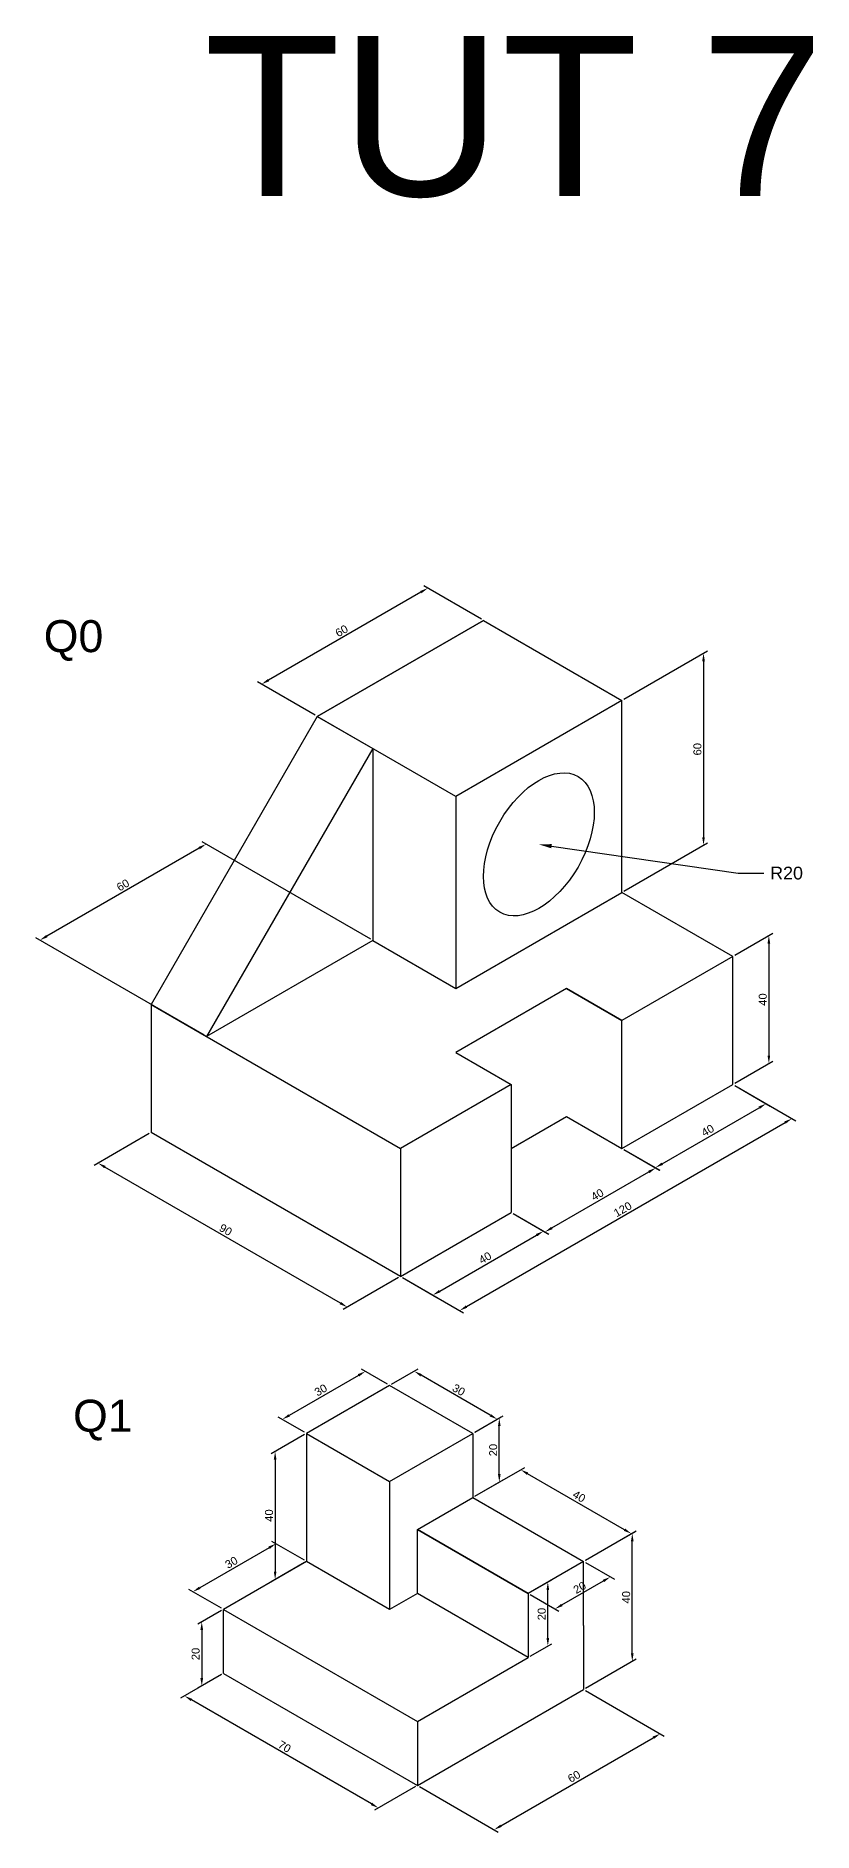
# Model space of a CAD drawing. Header units: millimetres. Extents: x 137 to 7220, y 7466 to 9893.
# Drawn here: x 3538 to 3781, y 9331 to 9892 of the extents above; entities that cross this region are included whole.
import ezdxf
from ezdxf import colors
from ezdxf.entities.mleader import LeaderData, LeaderLine
from ezdxf.math import Vec2, Vec3

# ---------------------------------------------------------------- set-up
doc = ezdxf.new("R2010")
doc.units = ezdxf.units.MM
doc.header["$PDMODE"] = 35
doc.header["$PDSIZE"] = 3
doc.layers.add('Dimensions', color=1, linetype='Continuous')
doc.layers.add('Text', color=7, linetype='Continuous')
doc.layers.add('Object', color=7, linetype='Continuous', lineweight=30)
doc.styles.get("Standard").update_dxf_attribs({"font": 'arial.ttf'})
doc.dimstyles.new('ISO-25', dxfattribs={"dimtxt": 2.5, "dimasz": 2.5, "dimexe": 1.25, "dimexo": 0.625, "dimtad": 1, "dimdec": 0, "dimtxsty": 'Standard', "dimcen": 2.5, "dimadec": 0, "dimazin": 0, "dimtfac": 1, "dimtdec": 0, "dimtmove": 0, "dimatfit": 3, "dimfxl": 1, "dimarcsym": 0})

# ---------------------------------------------------------------- blocks, each defined once
blk = doc.blocks.new('*D932')
at = {"layer": 'Defpoints', "color": 0, "transparency": 16777216}
for p in [(3721.04, 9684.43), (3746.54, 9639.16), (3721.04, 9624.43)]:
    blk.add_point(p, dxfattribs=at)
at = {"layer": 'Dimensions', "color": 0, "lineweight": -2, "transparency": 16777216}
for p, q in [((3721.67, 9684.79), (3747.79, 9699.88)), ((3746.54, 9696.66), (3746.54, 9641.66)), ((3721.67, 9624.79), (3747.79, 9639.88))]:
    blk.add_line(p, q, dxfattribs=at)
at = {"layer": 'Dimensions', "color": 0, "transparency": 16777216}
for points in [[(3746.13, 9696.66), (3746.96, 9696.66), (3746.54, 9699.16)], [(3746.13, 9641.66), (3746.96, 9641.66), (3746.54, 9639.16)]]:
    blk.add_solid(points, dxfattribs=at)
at = {"layer": 'Dimensions', "color": 0, "transparency": 16777216, "insert": (3744.64, 9669.16), "char_height": 2.5, "attachment_point": 5, "rotation": 90}
blk.add_mtext('60', dxfattribs=at)
blk = doc.blocks.new('*D933')
at = {"layer": 'Defpoints', "color": 0, "transparency": 16777216}
for p in [(3755.68, 9604.43), (3766.97, 9570.95), (3755.68, 9564.43)]:
    blk.add_point(p, dxfattribs=at)
at = {"layer": 'Dimensions', "color": 0, "lineweight": -2, "transparency": 16777216}
for p, q in [((3756.31, 9604.79), (3768.22, 9611.67)), ((3766.97, 9608.45), (3766.97, 9573.45)), ((3756.31, 9564.79), (3768.22, 9571.67))]:
    blk.add_line(p, q, dxfattribs=at)
at = {"layer": 'Dimensions', "color": 0, "transparency": 16777216}
for points in [[(3766.55, 9608.45), (3767.39, 9608.45), (3766.97, 9610.95)], [(3766.55, 9573.45), (3767.39, 9573.45), (3766.97, 9570.95)]]:
    blk.add_solid(points, dxfattribs=at)
at = {"layer": 'Dimensions', "color": 0, "transparency": 16777216, "insert": (3765.07, 9590.95), "char_height": 2.5, "attachment_point": 5, "rotation": 90}
blk.add_mtext('40', dxfattribs=at)
blk = doc.blocks.new('*D934')
at = {"layer": 'Defpoints', "color": 0, "transparency": 16777216}
for p in [(3677.74, 9709.43), (3608.36, 9689.49), (3625.78, 9679.43)]:
    blk.add_point(p, dxfattribs=at)
at = {"layer": 'Dimensions', "color": 0, "lineweight": -2, "transparency": 16777216}
for p, q in [((3677.12, 9709.79), (3659.07, 9720.21)), ((3658.16, 9718.24), (3610.53, 9690.74)), ((3625.15, 9679.79), (3607.11, 9690.21))]:
    blk.add_line(p, q, dxfattribs=at)
at = {"layer": 'Dimensions', "color": 0, "transparency": 16777216}
for points in [[(3657.95, 9718.6), (3658.37, 9717.88), (3660.32, 9719.49)], [(3610.32, 9691.1), (3610.74, 9690.38), (3608.36, 9689.49)]]:
    blk.add_solid(points, dxfattribs=at)
at = {"layer": 'Dimensions', "color": 0, "transparency": 16777216, "insert": (3633.39, 9706.13), "char_height": 2.5, "attachment_point": 5, "rotation": 30}
blk.add_mtext('60', dxfattribs=at)
blk = doc.blocks.new('*D935')
at = {"layer": 'Defpoints', "color": 0, "transparency": 16777216}
for p in [(3573.82, 9549.43), (3557.22, 9539.85), (3651.76, 9504.43)]:
    blk.add_point(p, dxfattribs=at)
at = {"layer": 'Dimensions', "color": 0, "lineweight": -2, "transparency": 16777216}
for p, q in [((3573.19, 9549.07), (3555.97, 9539.13)), ((3633, 9496.1), (3559.39, 9538.6)), ((3651.13, 9504.07), (3633.91, 9494.13))]:
    blk.add_line(p, q, dxfattribs=at)
at = {"layer": 'Dimensions', "color": 0, "transparency": 16777216}
for points in [[(3559.59, 9538.96), (3559.18, 9538.24), (3557.22, 9539.85)], [(3633.21, 9496.46), (3632.79, 9495.74), (3635.16, 9494.85)]]:
    blk.add_solid(points, dxfattribs=at)
at = {"layer": 'Dimensions', "color": 0, "transparency": 16777216, "insert": (3597.14, 9519), "char_height": 2.5, "attachment_point": 5, "rotation": 330}
blk.add_mtext('90', dxfattribs=at)
blk = doc.blocks.new('*D923')
at = {"layer": 'Defpoints', "color": 0, "transparency": 16777216}
for p in [(3755.68, 9564.43), (3774.18, 9553.75), (3651.76, 9504.43)]:
    blk.add_point(p, dxfattribs=at)
at = {"layer": 'Dimensions', "color": 0, "lineweight": -2, "transparency": 16777216}
for p, q in [((3756.31, 9564.07), (3775.43, 9553.03)), ((3672.43, 9495), (3772.02, 9552.5)), ((3652.38, 9504.07), (3671.51, 9493.03))]:
    blk.add_line(p, q, dxfattribs=at)
at = {"layer": 'Dimensions', "color": 0, "transparency": 16777216}
for points in [[(3771.81, 9552.86), (3772.23, 9552.14), (3774.18, 9553.75)], [(3672.22, 9495.36), (3672.63, 9494.64), (3670.26, 9493.75)]]:
    blk.add_solid(points, dxfattribs=at)
at = {"layer": 'Dimensions', "color": 0, "transparency": 16777216, "insert": (3721.27, 9525.4), "char_height": 2.5, "attachment_point": 5, "rotation": 30}
blk.add_mtext('120', dxfattribs=at)
blk = doc.blocks.new('*D936')
at = {"layer": 'Defpoints', "color": 0, "transparency": 16777216}
for p in [(3686.4, 9524.43), (3696.51, 9518.59), (3651.76, 9504.43)]:
    blk.add_point(p, dxfattribs=at)
at = {"layer": 'Dimensions', "color": 0, "lineweight": -2, "transparency": 16777216}
for p, q in [((3687.03, 9524.07), (3697.76, 9517.87)), ((3664.04, 9499.84), (3694.35, 9517.34)), ((3652.38, 9504.07), (3663.12, 9497.87))]:
    blk.add_line(p, q, dxfattribs=at)
at = {"layer": 'Dimensions', "color": 0, "transparency": 16777216}
for points in [[(3694.14, 9517.7), (3694.56, 9516.98), (3696.51, 9518.59)], [(3663.83, 9500.2), (3664.25, 9499.48), (3661.87, 9498.59)]]:
    blk.add_solid(points, dxfattribs=at)
at = {"layer": 'Dimensions', "color": 0, "transparency": 16777216, "insert": (3678.24, 9510.24), "char_height": 2.5, "attachment_point": 5, "rotation": 30}
blk.add_mtext('40', dxfattribs=at)
blk = doc.blocks.new('*D937')
at = {"layer": 'Defpoints', "color": 0, "transparency": 16777216}
for p in [(3755.68, 9564.43), (3766.12, 9558.41), (3721.04, 9544.43)]:
    blk.add_point(p, dxfattribs=at)
at = {"layer": 'Dimensions', "color": 0, "lineweight": -2, "transparency": 16777216}
for p, q in [((3756.31, 9564.07), (3767.37, 9557.68)), ((3733.65, 9539.66), (3763.96, 9557.16)), ((3721.67, 9544.07), (3732.73, 9537.68))]:
    blk.add_line(p, q, dxfattribs=at)
at = {"layer": 'Dimensions', "color": 0, "transparency": 16777216}
for points in [[(3763.75, 9557.52), (3764.16, 9556.79), (3766.12, 9558.41)], [(3733.44, 9540.02), (3733.85, 9539.29), (3731.48, 9538.41)]]:
    blk.add_solid(points, dxfattribs=at)
at = {"layer": 'Dimensions', "color": 0, "transparency": 16777216, "insert": (3747.85, 9550.05), "char_height": 2.5, "attachment_point": 5, "rotation": 30}
blk.add_mtext('40', dxfattribs=at)
blk = doc.blocks.new('*D924')
at = {"layer": 'Defpoints', "color": 0, "transparency": 16777216}
for p in [(3721.04, 9544.43), (3731.6, 9538.33), (3686.4, 9524.43)]:
    blk.add_point(p, dxfattribs=at)
at = {"layer": 'Dimensions', "color": 0, "lineweight": -2, "transparency": 16777216}
for p, q in [((3721.67, 9544.07), (3732.85, 9537.61)), ((3699.13, 9519.58), (3729.44, 9537.08)), ((3687.03, 9524.07), (3698.21, 9517.61))]:
    blk.add_line(p, q, dxfattribs=at)
at = {"layer": 'Dimensions', "color": 0, "transparency": 16777216}
for points in [[(3729.23, 9537.45), (3729.65, 9536.72), (3731.6, 9538.33)], [(3698.92, 9519.95), (3699.34, 9519.22), (3696.96, 9518.33)]]:
    blk.add_solid(points, dxfattribs=at)
at = {"layer": 'Dimensions', "color": 0, "transparency": 16777216, "insert": (3713.33, 9529.98), "char_height": 2.5, "attachment_point": 5, "rotation": 30}
blk.add_mtext('40', dxfattribs=at)
blk = doc.blocks.new('*D938')
at = {"layer": 'Defpoints', "color": 0, "transparency": 16777216}
for p in [(3539.04, 9609.51), (3643.1, 9609.43), (3591.14, 9579.43)]:
    blk.add_point(p, dxfattribs=at)
at = {"layer": 'Dimensions', "color": 0, "lineweight": -2, "transparency": 16777216}
for p, q in [((3588.84, 9638.26), (3541.21, 9610.76)), ((3642.47, 9609.79), (3589.75, 9640.23)), ((3590.51, 9579.79), (3537.79, 9610.23))]:
    blk.add_line(p, q, dxfattribs=at)
at = {"layer": 'Dimensions', "color": 0, "transparency": 16777216}
for points in [[(3588.63, 9638.62), (3589.05, 9637.9), (3591, 9639.51)], [(3541, 9611.12), (3541.42, 9610.4), (3539.04, 9609.51)]]:
    blk.add_solid(points, dxfattribs=at)
at = {"layer": 'Dimensions', "color": 0, "transparency": 16777216, "insert": (3565.02, 9626.71), "char_height": 2.5, "attachment_point": 5, "rotation": 30}
blk.add_mtext('60', dxfattribs=at)
blk = doc.blocks.new('*D939')
at = {"layer": 'Defpoints', "color": 0, "transparency": 16777216}
for p in [(3709.03, 9375.4), (3733.01, 9361.55), (3657.06, 9345.4)]:
    blk.add_point(p, dxfattribs=at)
at = {"layer": 'Dimensions', "color": 0, "lineweight": -2, "transparency": 16777216}
for p, q in [((3709.65, 9375.04), (3734.26, 9360.83)), ((3683.21, 9332.8), (3730.84, 9360.3)), ((3657.69, 9345.04), (3682.29, 9330.83))]:
    blk.add_line(p, q, dxfattribs=at)
at = {"layer": 'Dimensions', "color": 0, "transparency": 16777216}
for points in [[(3730.63, 9360.66), (3731.05, 9359.94), (3733.01, 9361.55)], [(3683, 9333.16), (3683.42, 9332.44), (3681.04, 9331.55)]]:
    blk.add_solid(points, dxfattribs=at)
at = {"layer": 'Dimensions', "color": 0, "transparency": 16777216, "insert": (3706.07, 9348.2), "char_height": 2.5, "attachment_point": 5, "rotation": 30}
blk.add_mtext('60', dxfattribs=at)
blk = doc.blocks.new('*D940')
at = {"layer": 'Defpoints', "color": 0, "transparency": 16777216}
for p in [(3724.26, 9424.2), (3709.03, 9415.4), (3709.03, 9375.4)]:
    blk.add_point(p, dxfattribs=at)
at = {"layer": 'Dimensions', "color": 0, "lineweight": -2, "transparency": 16777216}
for p, q in [((3709.65, 9415.76), (3725.51, 9424.92)), ((3724.26, 9386.7), (3724.26, 9421.7)), ((3709.65, 9375.76), (3725.51, 9384.92))]:
    blk.add_line(p, q, dxfattribs=at)
at = {"layer": 'Dimensions', "color": 0, "transparency": 16777216}
for points in [[(3723.85, 9421.7), (3724.68, 9421.7), (3724.26, 9424.2)], [(3723.85, 9386.7), (3724.68, 9386.7), (3724.26, 9384.2)]]:
    blk.add_solid(points, dxfattribs=at)
at = {"layer": 'Dimensions', "color": 0, "transparency": 16777216, "insert": (3722.36, 9404.2), "char_height": 2.5, "attachment_point": 5, "rotation": 90}
blk.add_mtext('40', dxfattribs=at)
blk = doc.blocks.new('*D941')
at = {"layer": 'Defpoints', "color": 0, "transparency": 16777216}
for p in [(3689.37, 9444.05), (3674.38, 9435.4), (3709.03, 9415.4)]:
    blk.add_point(p, dxfattribs=at)
at = {"layer": 'Dimensions', "color": 0, "lineweight": -2, "transparency": 16777216}
for p, q in [((3675.01, 9435.76), (3690.62, 9444.77)), ((3721.84, 9425.3), (3691.53, 9442.8)), ((3709.65, 9415.76), (3725.26, 9424.77))]:
    blk.add_line(p, q, dxfattribs=at)
at = {"layer": 'Dimensions', "color": 0, "transparency": 16777216}
for points in [[(3691.74, 9443.16), (3691.32, 9442.44), (3689.37, 9444.05)], [(3722.05, 9425.66), (3721.63, 9424.94), (3724.01, 9424.05)]]:
    blk.add_solid(points, dxfattribs=at)
at = {"layer": 'Dimensions', "color": 0, "transparency": 16777216, "insert": (3707.64, 9435.7), "char_height": 2.5, "attachment_point": 5, "rotation": 330}
blk.add_mtext('40', dxfattribs=at)
blk = doc.blocks.new('*D942')
at = {"layer": 'Defpoints', "color": 0, "transparency": 16777216}
for p in [(3682.69, 9460.19), (3674.38, 9455.4), (3674.38, 9435.4)]:
    blk.add_point(p, dxfattribs=at)
at = {"layer": 'Dimensions', "color": 0, "lineweight": -2, "transparency": 16777216}
for p, q in [((3675.01, 9455.76), (3683.94, 9460.91)), ((3682.69, 9442.69), (3682.69, 9457.69)), ((3675.01, 9435.76), (3683.94, 9440.91))]:
    blk.add_line(p, q, dxfattribs=at)
at = {"layer": 'Dimensions', "color": 0, "transparency": 16777216}
for points in [[(3682.27, 9457.69), (3683.1, 9457.69), (3682.69, 9460.19)], [(3682.27, 9442.69), (3683.1, 9442.69), (3682.69, 9440.19)]]:
    blk.add_solid(points, dxfattribs=at)
at = {"layer": 'Dimensions', "color": 0, "transparency": 16777216, "insert": (3680.78, 9450.19), "char_height": 2.5, "attachment_point": 5, "rotation": 90}
blk.add_mtext('20', dxfattribs=at)
blk = doc.blocks.new('*D943')
at = {"layer": 'Defpoints', "color": 0, "transparency": 16777216}
for p in [(3656.06, 9474.82), (3648.4, 9470.4), (3674.38, 9455.4)]:
    blk.add_point(p, dxfattribs=at)
at = {"layer": 'Dimensions', "color": 0, "lineweight": -2, "transparency": 16777216}
for p, q in [((3649.03, 9470.76), (3657.31, 9475.54)), ((3679.88, 9461.07), (3658.23, 9473.57)), ((3675.01, 9455.76), (3683.29, 9460.54))]:
    blk.add_line(p, q, dxfattribs=at)
at = {"layer": 'Dimensions', "color": 0, "transparency": 16777216}
for points in [[(3658.44, 9473.93), (3658.02, 9473.21), (3656.06, 9474.82)], [(3680.09, 9461.43), (3679.67, 9460.71), (3682.04, 9459.82)]]:
    blk.add_solid(points, dxfattribs=at)
at = {"layer": 'Dimensions', "color": 0, "transparency": 16777216, "insert": (3670, 9468.97), "char_height": 2.5, "attachment_point": 5, "rotation": 330}
blk.add_mtext('30', dxfattribs=at)
blk = doc.blocks.new('*D944')
at = {"layer": 'Defpoints', "color": 0, "transparency": 16777216}
for p in [(3648.4, 9470.4), (3614.83, 9459.78), (3622.42, 9455.4)]:
    blk.add_point(p, dxfattribs=at)
at = {"layer": 'Dimensions', "color": 0, "lineweight": -2, "transparency": 16777216}
for p, q in [((3638.65, 9473.53), (3617, 9461.03)), ((3647.78, 9470.76), (3639.56, 9475.5)), ((3621.8, 9455.76), (3613.58, 9460.5))]:
    blk.add_line(p, q, dxfattribs=at)
at = {"layer": 'Dimensions', "color": 0, "transparency": 16777216}
for points in [[(3638.44, 9473.89), (3638.86, 9473.17), (3640.81, 9474.78)], [(3616.79, 9461.39), (3617.21, 9460.67), (3614.83, 9459.78)]]:
    blk.add_solid(points, dxfattribs=at)
at = {"layer": 'Dimensions', "color": 0, "transparency": 16777216, "insert": (3626.87, 9468.93), "char_height": 2.5, "attachment_point": 5, "rotation": 30}
blk.add_mtext('30', dxfattribs=at)
blk = doc.blocks.new('*D945')
at = {"layer": 'Defpoints', "color": 0, "transparency": 16777216}
for p in [(3622.42, 9455.4), (3622.42, 9415.4), (3612.6, 9409.73)]:
    blk.add_point(p, dxfattribs=at)
at = {"layer": 'Dimensions', "color": 0, "lineweight": -2, "transparency": 16777216}
for p, q in [((3621.8, 9455.04), (3611.35, 9449)), ((3612.6, 9447.23), (3612.6, 9412.23)), ((3621.8, 9415.04), (3611.35, 9409))]:
    blk.add_line(p, q, dxfattribs=at)
at = {"layer": 'Dimensions', "color": 0, "transparency": 16777216}
for points in [[(3612.18, 9447.23), (3613.01, 9447.23), (3612.6, 9449.73)], [(3612.18, 9412.23), (3613.01, 9412.23), (3612.6, 9409.73)]]:
    blk.add_solid(points, dxfattribs=at)
at = {"layer": 'Dimensions', "color": 0, "transparency": 16777216, "insert": (3610.69, 9429.73), "char_height": 2.5, "attachment_point": 5, "rotation": 90}
blk.add_mtext('40', dxfattribs=at)
blk = doc.blocks.new('*D946')
at = {"layer": 'Defpoints', "color": 0, "transparency": 16777216}
for p in [(3622.42, 9415.4), (3586.87, 9405.92), (3596.44, 9400.4)]:
    blk.add_point(p, dxfattribs=at)
at = {"layer": 'Dimensions', "color": 0, "lineweight": -2, "transparency": 16777216}
for p, q in [((3610.69, 9419.67), (3589.04, 9407.17)), ((3621.8, 9415.76), (3611.6, 9421.65)), ((3595.82, 9400.76), (3585.62, 9406.65))]:
    blk.add_line(p, q, dxfattribs=at)
at = {"layer": 'Dimensions', "color": 0, "transparency": 16777216}
for points in [[(3610.48, 9420.03), (3610.9, 9419.31), (3612.85, 9420.92)], [(3588.83, 9407.53), (3589.24, 9406.81), (3586.87, 9405.92)]]:
    blk.add_solid(points, dxfattribs=at)
at = {"layer": 'Dimensions', "color": 0, "transparency": 16777216, "insert": (3598.91, 9415.07), "char_height": 2.5, "attachment_point": 5, "rotation": 30}
blk.add_mtext('30', dxfattribs=at)
blk = doc.blocks.new('*D947')
at = {"layer": 'Defpoints', "color": 0, "transparency": 16777216}
for p in [(3596.44, 9400.4), (3596.44, 9380.4), (3589.65, 9376.48)]:
    blk.add_point(p, dxfattribs=at)
at = {"layer": 'Dimensions', "color": 0, "lineweight": -2, "transparency": 16777216}
for p, q in [((3595.82, 9400.04), (3588.4, 9395.76)), ((3589.65, 9393.98), (3589.65, 9378.98)), ((3595.82, 9380.04), (3588.4, 9375.76))]:
    blk.add_line(p, q, dxfattribs=at)
at = {"layer": 'Dimensions', "color": 0, "transparency": 16777216}
for points in [[(3589.23, 9393.98), (3590.07, 9393.98), (3589.65, 9396.48)], [(3589.23, 9378.98), (3590.07, 9378.98), (3589.65, 9376.48)]]:
    blk.add_solid(points, dxfattribs=at)
at = {"layer": 'Dimensions', "color": 0, "transparency": 16777216, "insert": (3587.75, 9386.48), "char_height": 2.5, "attachment_point": 5, "rotation": 90}
blk.add_mtext('20', dxfattribs=at)
blk = doc.blocks.new('*D948')
at = {"layer": 'Defpoints', "color": 0, "transparency": 16777216}
for p in [(3709.03, 9415.4), (3717.42, 9410.55), (3691.7, 9405.4)]:
    blk.add_point(p, dxfattribs=at)
at = {"layer": 'Dimensions', "color": 0, "lineweight": -2, "transparency": 16777216}
for p, q in [((3709.65, 9415.04), (3718.67, 9409.83)), ((3702.27, 9401.8), (3715.26, 9409.3)), ((3692.33, 9405.04), (3701.35, 9399.83))]:
    blk.add_line(p, q, dxfattribs=at)
at = {"layer": 'Dimensions', "color": 0, "transparency": 16777216}
for points in [[(3715.05, 9409.66), (3715.47, 9408.94), (3717.42, 9410.55)], [(3702.06, 9402.16), (3702.48, 9401.44), (3700.1, 9400.55)]]:
    blk.add_solid(points, dxfattribs=at)
at = {"layer": 'Dimensions', "color": 0, "transparency": 16777216, "insert": (3707.81, 9407.2), "char_height": 2.5, "attachment_point": 5, "rotation": 30}
blk.add_mtext('20', dxfattribs=at)
blk = doc.blocks.new('*D949')
at = {"layer": 'Defpoints', "color": 0, "transparency": 16777216}
for p in [(3596.44, 9380.4), (3584.27, 9373.37), (3657.06, 9345.4)]:
    blk.add_point(p, dxfattribs=at)
at = {"layer": 'Dimensions', "color": 0, "lineweight": -2, "transparency": 16777216}
for p, q in [((3595.82, 9380.04), (3583.02, 9372.65)), ((3642.73, 9339.62), (3586.43, 9372.12)), ((3656.44, 9345.04), (3643.64, 9337.65))]:
    blk.add_line(p, q, dxfattribs=at)
at = {"layer": 'Dimensions', "color": 0, "transparency": 16777216}
for points in [[(3586.64, 9372.48), (3586.23, 9371.76), (3584.27, 9373.37)], [(3642.93, 9339.98), (3642.52, 9339.26), (3644.89, 9338.37)]]:
    blk.add_solid(points, dxfattribs=at)
at = {"layer": 'Dimensions', "color": 0, "transparency": 16777216, "insert": (3615.53, 9357.52), "char_height": 2.5, "attachment_point": 5, "rotation": 330}
blk.add_mtext('70', dxfattribs=at)
blk = doc.blocks.new('*D950')
at = {"layer": 'Defpoints', "color": 0, "transparency": 16777216}
for p in [(3697.86, 9408.95), (3691.7, 9405.4), (3691.7, 9385.4)]:
    blk.add_point(p, dxfattribs=at)
at = {"layer": 'Dimensions', "color": 0, "lineweight": -2, "transparency": 16777216}
for p, q in [((3692.33, 9405.76), (3699.11, 9409.67)), ((3697.86, 9391.45), (3697.86, 9406.45)), ((3692.33, 9385.76), (3699.11, 9389.67))]:
    blk.add_line(p, q, dxfattribs=at)
at = {"layer": 'Dimensions', "color": 0, "transparency": 16777216}
for points in [[(3697.44, 9406.45), (3698.28, 9406.45), (3697.86, 9408.95)], [(3697.44, 9391.45), (3698.28, 9391.45), (3697.86, 9388.95)]]:
    blk.add_solid(points, dxfattribs=at)
at = {"layer": 'Dimensions', "color": 0, "transparency": 16777216, "insert": (3695.96, 9398.95), "char_height": 2.5, "attachment_point": 5, "rotation": 90}
blk.add_mtext('20', dxfattribs=at)

msp = doc.modelspace()

# ---------------------------------------------------------------- linework, layer by layer
at = {"layer": 'Object'}
for p, q in [((3625.779, 9679.432), (3677.74, 9709.432)), ((3677.74, 9709.432), (3625.779, 9679.432)), ((3677.74, 9709.432), (3721.042, 9684.432)), ((3721.042, 9684.432), (3669.08, 9654.432)), ((3721.042, 9684.432), (3669.08, 9654.432)), ((3721.042, 9624.432), (3721.042, 9684.432)), ((3625.779, 9679.432), (3573.817, 9589.432)), ((3669.08, 9654.432), (3625.779, 9679.432)), ((3669.08, 9654.432), (3625.779, 9679.432)), ((3625.779, 9679.432), (3643.099, 9669.432)), ((3643.099, 9669.432), (3591.138, 9579.432)), ((3643.099, 9669.432), (3643.099, 9609.432)), ((3669.08, 9654.432), (3669.08, 9594.432)), ((3669.08, 9594.432), (3721.042, 9624.432)), ((3755.683, 9604.432), (3721.042, 9624.432)), ((3643.099, 9609.432), (3591.138, 9579.432)), ((3643.099, 9609.432), (3669.08, 9594.432)), ((3755.683, 9604.432), (3721.042, 9584.432)), ((3755.683, 9564.432), (3755.683, 9604.432)), ((3755.683, 9564.432), (3755.683, 9604.432)), ((3703.721, 9594.432), (3669.08, 9574.432)), ((3721.042, 9584.432), (3703.721, 9594.432)), ((3703.721, 9594.432), (3721.042, 9584.432)), ((3573.817, 9589.432), (3651.76, 9544.432)), ((3573.817, 9589.432), (3591.138, 9579.432)), ((3573.817, 9589.432), (3573.817, 9549.432)), ((3721.042, 9544.432), (3721.042, 9584.432)), ((3669.08, 9574.432), (3686.401, 9564.432)), ((3686.401, 9564.432), (3651.76, 9544.432)), ((3686.401, 9564.432), (3686.401, 9524.432)), ((3721.042, 9544.432), (3755.683, 9564.432)), ((3686.401, 9544.432), (3703.721, 9554.432)), ((3703.721, 9554.432), (3721.042, 9544.432)), ((3651.76, 9504.432), (3573.817, 9549.432)), ((3651.76, 9544.432), (3651.76, 9504.432)), ((3651.76, 9504.432), (3686.401, 9524.432)), ((3648.403, 9470.399), (3622.423, 9455.399)), ((3674.384, 9455.399), (3648.403, 9470.399)), ((3622.423, 9455.399), (3648.403, 9440.399)), ((3622.423, 9455.399), (3622.423, 9415.399)), ((3648.403, 9440.399), (3674.384, 9455.399)), ((3674.384, 9455.399), (3674.384, 9435.399)), ((3648.403, 9440.399), (3648.403, 9400.399)), ((3657.064, 9425.399), (3674.384, 9435.399)), ((3674.384, 9435.399), (3709.025, 9415.399)), ((3691.705, 9405.399), (3657.064, 9425.399)), ((3691.705, 9405.399), (3657.064, 9425.399)), ((3657.064, 9405.399), (3657.064, 9425.399)), ((3657.064, 9425.399), (3691.705, 9405.399)), ((3622.423, 9415.399), (3596.442, 9400.399)), ((3648.403, 9400.399), (3622.423, 9415.399)), ((3709.025, 9415.399), (3691.705, 9405.399)), ((3709.025, 9395.399), (3709.025, 9415.399)), ((3596.442, 9380.399), (3596.442, 9400.399)), ((3596.442, 9400.399), (3657.064, 9365.399)), ((3657.064, 9405.399), (3648.403, 9400.399)), ((3691.705, 9385.399), (3657.064, 9405.399)), ((3691.705, 9405.399), (3691.705, 9385.399)), ((3709.025, 9395.399), (3709.025, 9375.399)), ((3657.064, 9365.399), (3691.705, 9385.399)), ((3596.442, 9380.399), (3657.064, 9345.399)), ((3657.064, 9345.399), (3709.025, 9375.399)), ((3657.064, 9365.399), (3657.064, 9345.399))]:
    msp.add_line(p, q, dxfattribs=at)
msp.add_ellipse((3695.061, 9639.432), major_axis=(-12.247, -21.213), ratio=0.5773503, dxfattribs=at)

# ---------------------------------------------------------------- texts
msp.add_text('TUT 7', height=50, dxfattribs=at).set_placement((3590.309, 9842.028))
at = {"layer": 'Text'}
for s, p in [('Q0', (3540.239, 9699.49)), ('Q1', (3549.406, 9455.905))]:
    msp.add_text(s, height=10, dxfattribs=at).set_placement(p)

# ---------------------------------------------------------------- dimensions: what is measured, and where the dimension line sits
at = {"layer": 'Dimensions'}
for p1, p2, distance, picture, middle in [((3677.74, 9709.432), (3625.779, 9679.432), -17.417, '*D934', (3633.392, 9706.135)), ((3721.042, 9684.432), (3721.042, 9624.432), 25.503, '*D932', (3744.643, 9669.156)), ((3651.76, 9504.432), (3755.683, 9564.432), -18.501, '*D923', (3721.271, 9525.398)), ((3721.042, 9544.432), (3755.683, 9564.432), -10.438, '*D937', (3747.85, 9550.052)), ((3651.76, 9504.432), (3573.817, 9549.432), 16.597, '*D935', (3597.142, 9518.997)), ((3686.401, 9524.432), (3721.042, 9544.432), -10.562, '*D924', (3713.333, 9529.981)), ((3651.76, 9504.432), (3686.401, 9524.432), -10.114, '*D936', (3678.243, 9510.24)), ((3648.403, 9470.399), (3622.423, 9455.399), -7.59, '*D944', (3626.872, 9468.928)), ((3674.384, 9455.399), (3648.403, 9470.399), -7.66, '*D943', (3670.005, 9468.968)), ((3622.423, 9455.399), (3622.423, 9415.399), -9.826, '*D945', (3610.695, 9429.725)), ((3709.025, 9415.399), (3674.384, 9435.399), -14.982, '*D941', (3707.637, 9435.695)), ((3709.025, 9375.399), (3709.025, 9415.399), -15.238, '*D940', (3722.361, 9404.196)), ((3622.423, 9415.399), (3596.442, 9400.399), -9.571, '*D946', (3598.91, 9415.072)), ((3691.705, 9405.399), (3709.025, 9415.399), -8.397, '*D948', (3707.811, 9407.197)), ((3657.064, 9345.399), (3596.442, 9380.399), 12.173, '*D949', (3615.53, 9357.517)), ((3657.064, 9345.399), (3709.025, 9375.399), -23.98, '*D939', (3706.074, 9348.2))]:
    dim = msp.add_aligned_dim(p1=p1, p2=p2, distance=distance, dimstyle='ISO-25', dxfattribs=at)
    dim.commit()
    dim.dimension.update_dxf_attribs({"geometry": picture, "text_midpoint": middle})
for base, p1, p2, angle, picture, middle, dimtype in [((3539.042, 9609.51), (3643.099, 9609.432), (3591.138, 9579.432), 210, '*D938', (3565.973, 9625.059), 161), ((3766.969, 9570.948), (3755.683, 9604.432), (3755.683, 9564.432), 90, '*D933', (3766.969, 9590.946), 160)]:
    dim = msp.add_linear_dim(base=base, p1=p1, p2=p2, angle=angle, dimstyle='ISO-25', dxfattribs=at)
    dim.commit()
    dim.dimension.update_dxf_attribs({"geometry": picture, "text_midpoint": middle, "dimtype": dimtype})
for base, p1, p2, picture, middle in [((3682.685, 9460.191), (3674.384, 9435.399), (3674.384, 9455.399), '*D942', (3680.784, 9450.191)), ((3697.86, 9408.952), (3691.705, 9385.399), (3691.705, 9405.399), '*D950', (3695.958, 9398.952)), ((3589.649, 9376.477), (3596.442, 9400.399), (3596.442, 9380.399), '*D947', (3587.748, 9386.477))]:
    dim = msp.add_linear_dim(base=base, p1=p1, p2=p2, angle=90, dimstyle='ISO-25', dxfattribs=at)
    dim.commit()
    dim.dimension.update_dxf_attribs({"geometry": picture, "text_midpoint": middle})

# ---------------------------------------------------------------- leaders
ml = msp.add_multileader_mtext('Standard', dxfattribs=at)
ml.set_content('R20', color=256)
ml.set_leader_properties()
ml.build(insert=Vec2(0, 0))
ctx = ml.context
ctx.base_point, ctx.plane_origin = Vec3(3765.385, 9630.431), Vec3(3695.061, 9639.432)
notes = []
notes.append((ctx, [(0, (1, 1, 0), (3757.385, 9630.431), (1, 0), 8, [(0, [(3695.061, 9639.432)], 0, [])])]))
ctx.mtext.insert, ctx.mtext.flow_direction = Vec3(3767.385, 9632.465), 5
for ctx, leaders in notes:
    for number, flags, end, landing, length, lines in leaders:
        leader = LeaderData()
        leader.index, (leader.has_last_leader_line, leader.has_dogleg_vector, leader.attachment_direction) = number, flags
        leader.last_leader_point, leader.dogleg_vector, leader.dogleg_length = Vec3(end), Vec3(landing), length
        for number, points, colour, breaks in lines:
            line = LeaderLine()
            line.index, line.vertices, line.color, line.breaks = number, Vec3.list(points), colors.encode_raw_color(colour), breaks
            leader.lines.append(line)
        ctx.leaders.append(leader)

doc.saveas('drawing.dxf')
